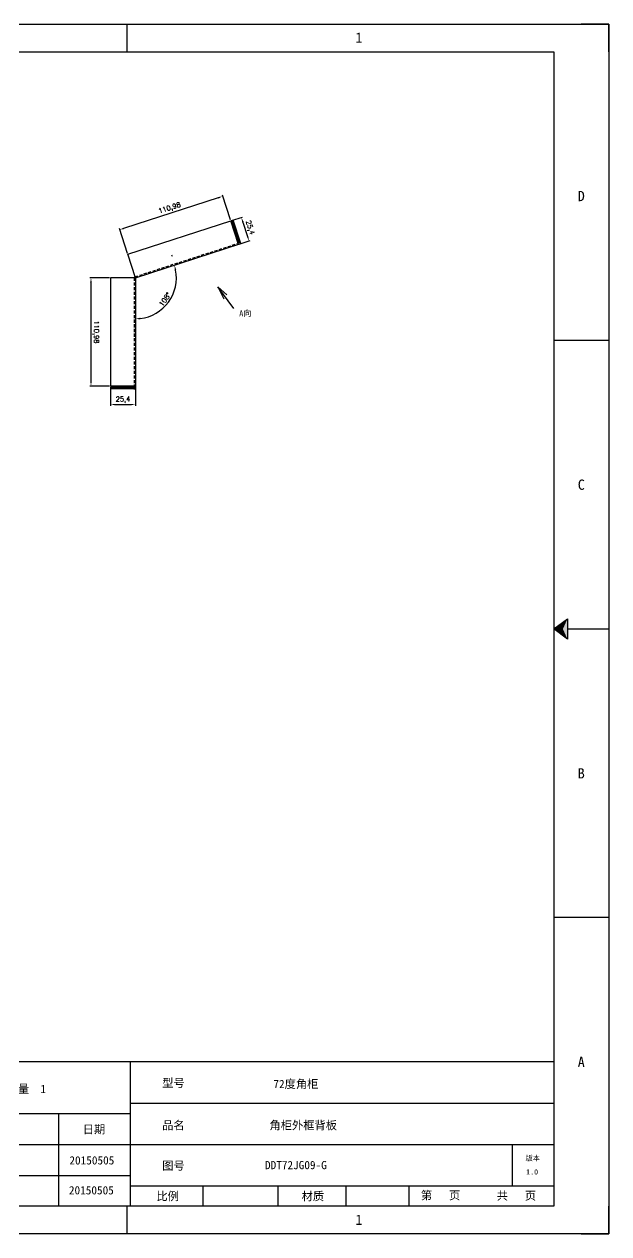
# Model space of a CAD drawing. Header units: millimetres. Extents: x -43476 to -13830, y -16942 to 55335.
# Drawn here: x -16463 to -15864, y 24979 to 26220 of the extents above; entities that cross this region are included whole.
import ezdxf
from ezdxf.enums import TextEntityAlignment as Align

# ---------------------------------------------------------------- set-up
doc = ezdxf.new("R2010")
doc.units = ezdxf.units.MM
doc.linetypes.add('DOT', pattern=[0.25, 0, -0.25])
doc.linetypes.add('HIDDEN2', pattern=[4.7625, 3.175, -1.5875])
doc.layers.add('dim', color=2, linetype='Continuous', lineweight=9)
doc.layers.add('hidden', color=3, linetype='HIDDEN2')
doc.layers.add('print', color=30, linetype='Continuous')
doc.styles.add('Dartop', font='')
doc.styles.add('hzHT', font='simhei.ttf')
doc.styles.get("Standard").update_dxf_attribs({"font": 'txt', "bigfont": 'gbcbig.shx'})
doc.styles.get('Dartop').set_extended_font_data('FangSong_GB2312')
doc.dimstyles.new('small', dxfattribs={"dimtxt": 5, "dimasz": 5, "dimexe": 1.25, "dimexo": 1, "dimgap": 2, "dimtad": 1, "dimtxsty": 'Standard', "dimcen": 2.5, "dimadec": 0, "dimazin": 0, "dimtfac": 1, "dimtmove": 0, "dimatfit": 3, "dimfxl": 0, "dimarcsym": 0})

# ---------------------------------------------------------------- blocks, each defined once
blk = doc.blocks.new('*U4')
at = {"color": 254, "linetype": 'Continuous', "extrusion": (0, 0, -1)}
for points in [[(-33.167, 11), (-33, 11), (-33.25, 11.188)], [(-33.167, 11), (-33.25, 11.188), (-33.25, 10.812)], [(-33.167, 11), (-33.25, 10.812), (-33, 11)]]:
    blk.add_solid(points, dxfattribs=at)
blk = doc.blocks.new('*D251')
at = {"layer": 'Defpoints', "color": 0}
for p in [(-16365.6, 26009.4), (-16251.8, 26018.4), (-16357.4, 25984.1)]:
    blk.add_point(p, dxfattribs=at)
at = {"layer": 'dim', "color": 0, "lineweight": -2}
for p, q in [((-16264.7, 26042.1), (-16360.8, 26010.9)), ((-16252.1, 26019.4), (-16260.4, 26044.8)), ((-16357.7, 25985.1), (-16365.9, 26010.6))]:
    blk.add_line(p, q, dxfattribs=at)
at = {"layer": 'dim', "color": 0}
for points in [[(-16265, 26042.9), (-16264.5, 26041.3), (-16260, 26043.6)], [(-16361.1, 26011.7), (-16360.5, 26010.1), (-16365.6, 26009.4)]]:
    blk.add_solid(points, dxfattribs=at)
at = {"layer": 'dim', "color": 0, "insert": (-16314.3, 26031.2), "char_height": 5, "attachment_point": 5, "rotation": 17.9822}
blk.add_mtext('110,98', dxfattribs=at)
blk = doc.blocks.new('*D252')
at = {"layer": 'Defpoints', "color": 0}
for p in [(-16251.8, 26018.4), (-16233, 25997.8), (-16244, 25994.2)]:
    blk.add_point(p, dxfattribs=at)
at = {"layer": 'dim', "color": 0, "lineweight": -2}
for p, q in [((-16250.9, 26018.7), (-16239.7, 26022.3)), ((-16239.3, 26017.2), (-16234.6, 26002.5)), ((-16243, 25994.5), (-16231.9, 25998.2))]:
    blk.add_line(p, q, dxfattribs=at)
at = {"layer": 'dim', "color": 0}
for points in [[(-16238.5, 26017.4), (-16240.1, 26016.9), (-16240.9, 26021.9)], [(-16233.8, 26002.8), (-16235.4, 26002.3), (-16233, 25997.8)]]:
    blk.add_solid(points, dxfattribs=at)
at = {"layer": 'dim', "color": 0, "insert": (-16232.3, 26011.4), "char_height": 5, "attachment_point": 5, "rotation": 287.9359}
blk.add_mtext('25,4', dxfattribs=at)
blk = doc.blocks.new('*D253')
at = {"layer": 'Defpoints', "color": 0}
for p in [(-16374.9, 25960), (-16395, 25849), (-16374.9, 25849)]:
    blk.add_point(p, dxfattribs=at)
at = {"layer": 'dim', "color": 0, "lineweight": -2}
for p, q in [((-16375.9, 25960), (-16396.3, 25960)), ((-16395, 25955), (-16395, 25854)), ((-16375.9, 25849), (-16396.2, 25849))]:
    blk.add_line(p, q, dxfattribs=at)
at = {"layer": 'dim', "color": 0}
for points in [[(-16394.2, 25955), (-16395.9, 25955), (-16395, 25960)], [(-16394.2, 25854), (-16395.8, 25854), (-16395, 25849)]]:
    blk.add_solid(points, dxfattribs=at)
at = {"layer": 'dim', "color": 0, "insert": (-16390.1, 25904.5), "char_height": 5, "attachment_point": 5, "rotation": 270.0106}
blk.add_mtext('110,98', dxfattribs=at)
blk = doc.blocks.new('*D254')
at = {"layer": 'Defpoints', "color": 0}
for p in [(-16374.9, 25849), (-16349.5, 25849), (-16349.5, 25830)]:
    blk.add_point(p, dxfattribs=at)
at = {"layer": 'dim', "color": 0, "lineweight": -2}
for p, q in [((-16374.9, 25848), (-16374.9, 25828.8)), ((-16349.5, 25848), (-16349.5, 25828.8)), ((-16369.9, 25830), (-16354.5, 25830))]:
    blk.add_line(p, q, dxfattribs=at)
at = {"layer": 'dim', "color": 0}
for points in [[(-16369.9, 25830.8), (-16369.9, 25829.2), (-16374.9, 25830)], [(-16354.5, 25830.8), (-16354.5, 25829.2), (-16349.5, 25830)]]:
    blk.add_solid(points, dxfattribs=at)
at = {"layer": 'dim', "color": 0, "insert": (-16362.2, 25834.9), "char_height": 5, "attachment_point": 5, "rotation": 359.9965}
blk.add_mtext('25,4', dxfattribs=at)
blk = doc.blocks.new('*D255')
at = {"layer": 'Defpoints', "color": 0}
for p in [(-16241.4, 25995.1), (-16349.5, 25959.9), (-16349.5, 25959.9), (-16324.8, 25926), (-16349.5, 25847.8)]:
    blk.add_point(p, dxfattribs=at)
at = {"layer": 'dim', "color": 0, "lineweight": -2}
blk.add_arc((-16349.5, 25959.9), 42, 276.8265, 11.176, dxfattribs=at)
at = {"layer": 'dim', "color": 0}
for points in [[(-16309.1, 25967.9), (-16307.5, 25968.3), (-16309.6, 25972.9)], [(-16344.5, 25917.4), (-16344.6, 25919.1), (-16349.5, 25917.9)]]:
    blk.add_solid(points, dxfattribs=at)
at = {"layer": 'dim', "color": 0, "insert": (-16319.2, 25937.9), "char_height": 5, "attachment_point": 5, "rotation": 54.0013}
blk.add_mtext('108°', dxfattribs=at)

msp = doc.modelspace()

# ---------------------------------------------------------------- linework, layer by layer
at = {"color": 0, "linetype": 'DOT'}
for p, q in [((-17656.013, 26220.212), (-15892.593, 26220.212)), ((-15864.391, 26192.01), (-15864.391, 25007.541)), ((-15892.593, 24979.34), (-17656.013, 24979.34))]:
    msp.add_line(p, q, dxfattribs=at)
at = {"color": 0}
for p, q in [((-16357.92, 26192.01), (-16357.92, 26220.212)), ((-15864.391, 26220.212), (-15892.593, 26220.212)), ((-15864.391, 26192.01), (-15864.391, 26220.212)), ((-17599.61, 26192.01), (-15920.794, 26192.01)), ((-15920.794, 26192.01), (-15920.794, 25007.541)), ((-15864.391, 25895.893), (-15920.794, 25895.893)), ((-15906.693, 25599.776), (-15864.391, 25599.776)), ((-15864.391, 25303.658), (-15920.794, 25303.658)), ((-15920.794, 25155.6), (-16777.419, 25155.6)), ((-16354.394, 25007.541), (-16354.394, 25155.6)), ((-16354.394, 25113.297), (-15920.794, 25113.297)), ((-16565.907, 25102.722), (-16354.394, 25102.722)), ((-16428.424, 25102.722), (-16428.424, 25007.541)), ((-16565.907, 25070.995), (-15920.794, 25070.995)), ((-15963.097, 25028.692), (-15963.097, 25070.995)), ((-16565.907, 25039.268), (-16354.394, 25039.268)), ((-16354.394, 25028.692), (-15920.794, 25028.692)), ((-16279.979, 25007.541), (-16279.979, 25028.692)), ((-16203.289, 25007.541), (-16203.289, 25028.692)), ((-16133.571, 25007.541), (-16133.571, 25028.692)), ((-16068.853, 25007.541), (-16068.853, 25028.692)), ((-15920.794, 25007.541), (-17599.61, 25007.541)), ((-16357.92, 24979.34), (-16357.92, 25007.541)), ((-15864.391, 24979.34), (-15864.391, 25007.541)), ((-15892.593, 24979.34), (-15864.391, 24979.34))]:
    msp.add_line(p, q, dxfattribs=at)
for p, q in [((-16357.365, 25984.142), (-16251.803, 26018.402)), ((-16243.981, 25994.236), (-16251.804, 26018.405)), ((-16243.169, 25996.599), (-16250.377, 26018.867)), ((-16250.376, 26018.866), (-16249.261, 26019.224)), ((-16241.412, 25995.067), (-16249.234, 26019.233)), ((-16349.488, 25959.898), (-16357.365, 25984.142)), ((-16349.502, 25959.943), (-16241.412, 25995.067)), ((-16374.925, 25959.982), (-16374.901, 25849.002)), ((-16349.458, 25959.943), (-16374.925, 25959.943)), ((-16349.502, 25959.943), (-16349.501, 25847.799)), ((-16248.578, 25928.709), (-16265.14, 25950.786)), ((-16265.14, 25950.786), (-16259.002, 25938.599)), ((-16265.14, 25950.786), (-16255.746, 25942.682)), ((-16349.504, 25849.001), (-16374.904, 25849.002)), ((-16351.5, 25847.499), (-16374.902, 25847.502)), ((-16374.901, 25847.502), (-16374.901, 25846.326)), ((-16349.502, 25847.73), (-16349.502, 25846.299)), ((-16350.999, 25846.299), (-16374.901, 25846.297)), ((-16350.999, 25846.299), (-16349.502, 25846.299))]:
    msp.add_line(p, q)
msp.add_lwpolyline([(-15920.794, 25599.776), (-15906.693, 25610.351), (-15906.693, 25589.2), (-15920.794, 25599.776)], close=True, dxfattribs=at)
for centre, radius, start, end in [((-16243.644, 25996.445), 0.5, 288, 17.935803), ((-16242.989, 25995.888), 1.269, 290.181082, 28.440811), ((-16349.525, 25959.982), 1.2, 107.645338, 180), ((-16351.501, 25847.999), 0.5, 270.064197, 0), ((-16351.001, 25847.799), 1.5, 270.064197, 0)]:
    msp.add_arc(centre, radius, start, end)
at = {"layer": 'hidden'}
for p, q in [((-16349.887, 25961.127), (-16243.397, 25995.684)), ((-16311.472, 25981.952), (-16312.222, 25983.251)), ((-16350.725, 25959.982), (-16350.701, 25847.999)), ((-16351.025, 25916.504), (-16349.525, 25916.504))]:
    msp.add_line(p, q, dxfattribs=at)
at = {"layer": 'print'}
msp.add_lwpolyline([(-17656.013, 26220.212), (-15864.391, 26220.212), (-15864.391, 24979.34), (-17656.013, 24979.34)], close=True, dxfattribs=at)

# ---------------------------------------------------------------- block references
at = {"color": 0, "linetype": 'Continuous', "xscale": 56.40327433739397, "yscale": 56.40327433781157, "zscale": 56.40327433781212}
msp.add_blockref('*U4', (-17782.102, 24979.34), dxfattribs=at)

# ---------------------------------------------------------------- texts
at = {"color": 0}
for s, height, style, p in [('1', 10.576, 'Dartop', (-16120.436, 26206.446)), ('D', 10.576, 'Dartop', (-15892.593, 26043.951)), ('A向', 6.0432, 'hzHT', (-16236.775, 25923.642)), ('C', 10.576, 'Dartop', (-15892.593, 25747.834)), ('B', 10.576, 'Dartop', (-15892.593, 25451.717)), ('A', 10.576, 'Dartop', (-15892.593, 25155.6)), ('数量  1', 8.4605, 'hzHT', (-16461.288, 25127.866)), ('型号', 8.4605, 'hzHT', (-16310.5, 25134.079)), ('72度角柜', 8.4605, 'hzHT', (-16185.036, 25132.993)), ('日期', 8.4605, 'hzHT', (-16391.939, 25086.506)), ('品名', 8.4605, 'hzHT', (-16310.5, 25090.647)), ('角柜外框背板', 8.4605, 'hzHT', (-16177.478, 25090.647)), ('20150505', 8.4605, 'hzHT', (-16394.111, 25054.699)), ('图号', 8.4605, 'hzHT', (-16310.5, 25049.293)), ('DDT72JG09-G', 8.46049, 'hzHT', (-16185.036, 25049.845)), ('版本', 5.2878, 'hzHT', (-15942.353, 25056.957)), ('1.0', 5.2878, 'Dartop', (-15942.989, 25042.825)), ('20150505', 8.4605, 'hzHT', (-16394.615, 25024)), ('比例', 8.4605, 'hzHT', (-16316.399, 25017.897)), ('材质', 8.4605, 'hzHT', (-16167.649, 25017.897)), ('第   页', 8.4605, 'hzHT', (-16036.772, 25018.774)), ('共   页', 8.4605, 'hzHT', (-15959.055, 25018.466)), ('1', 10.576, 'Dartop', (-16120.436, 24993.776))]:
    msp.add_text(s, height=height, dxfattribs=dict(at, style=style)).set_placement(p, align=Align.MIDDLE_CENTER)

# ---------------------------------------------------------------- dimensions: what is measured, and where the dimension line sits
at = {"layer": 'dim'}
for p1, p2, distance, picture, middle in [((-16251.804, 26018.405), (-16357.365, 25984.142), -26.522, '*D251', (-16314.29, 26031.177)), ((-16251.803, 26018.402), (-16243.981, 25994.236), 11.49, '*D252', (-16232.283, 26011.371)), ((-16374.925, 25959.982), (-16374.904, 25849.002), -20.096, '*D253', (-16390.093, 25904.489))]:
    dim = msp.add_aligned_dim(p1=p1, p2=p2, distance=distance, dimstyle='small', override={"dimpost": '\\X'}, dxfattribs=at)
    dim.commit()
    dim.dimension.update_dxf_attribs({"geometry": picture, "text_midpoint": middle})
dim = msp.add_angular_dim_2l(base=(-16324.817, 25925.968), line1=((-16349.502, 25959.943), (-16241.412, 25995.067)), line2=((-16349.502, 25959.943), (-16349.501, 25847.799)), dimstyle='small', override={"dimpost": '\\X'}, dxfattribs=at)
dim.commit()
dim.dimension.update_dxf_attribs({"geometry": '*D255', "text_midpoint": (-16319.167, 25937.904)})
dim = msp.add_linear_dim(base=(-16349.505, 25830.015), p1=(-16374.901, 25849.002), p2=(-16349.504, 25849.001), angle=359.996525, dimstyle='small', override={"dimpost": '\\X'}, dxfattribs=at)
dim.commit()
dim.dimension.update_dxf_attribs({"geometry": '*D254', "text_midpoint": (-16362.199, 25830.015), "dimtype": 161})

doc.saveas('drawing.dxf')
